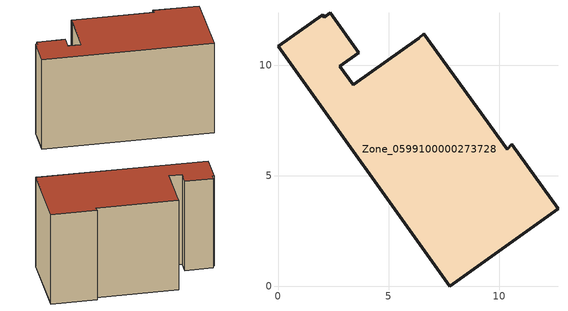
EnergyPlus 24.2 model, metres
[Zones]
Zone_0599100000273728
 floor ground (C_G): 6.6,11.42 10.36,6.19 10.57,6.42 12.66,3.5 7.77,0 0,10.85 2.02,12.29 2.08,12.17 2.36,12.37 3.64,10.57 2.79,9.96 3.4,9.11 6.36,11.23 z0
 wall outside (C_F): 3.4,9.11 2.79,9.96 3.64,10.57 2.36,12.37 2.08,12.17 2.02,12.29 0,10.85 7.77,0 12.66,3.5 10.57,6.42 10.36,6.19 6.6,11.42 6.36,11.23 3.4,9.11 z0:7.74
 roof outside (C_R): 10.36,6.19 6.6,11.42 6.36,11.23 3.4,9.11 2.79,9.96 3.64,10.57 2.36,12.37 2.08,12.17 2.02,12.29 0,10.85 7.77,0 12.66,3.5 10.57,6.42 z7.74
[BUILDING]
Pand.0599100000273728: North Axis=0; Terrain=City; Loads Convergence Tolerance Value=0.04; Temperature Convergence Tolerance Value=0.4; Solar Distribution=FullExterior; Maximum Number of Warmup Days=25; Minimum Number of Warmup Days=1
[Site:Location]
Rotterdam.The.Hague.AP_ZH_NLD Design_Conditions: Latitude=51.96; Longitude=4.45; Time Zone=1; Elevation=-4.5
[SITE:GROUNDTEMPERATURE:BUILDINGSURFACE]
18, 18, 18, 18, 18, 18, 18, 18, 18, 18, 18, 18
[MATERIAL] Thermal Absorptance=0.9; Solar Absorptance=0.7; Visible Absorptance=0.7
Name | Roughness | Thickness | Conductivity | Density | Specific Heat
G.TI.1975-1991 | MediumSmooth | 0.15 | 0.288461 | 540 | 1210
F.TI.1975-1991 | Rough | 0.3 | 0.230769 | 1920 | 840
R.TI.1975-1991 | MediumRough | 0.2 | 0.153846 | 1500 | 1000
[CONSTRUCTION]
C_G: G.TI.1975-1991
C_F: F.TI.1975-1991
C_R: R.TI.1975-1991
[ZONE]
Zone_0599100000273728: Type=1; Multiplier=1; Ceiling Height=Autocalculate; Volume=Autocalculate; Floor Area=autocalculate; Part of Total Floor Area=Yes
[ZONEINFILTRATION:DESIGNFLOWRATE]
Infil_Zone_0599100000273728: Zone or ZoneList or Space or SpaceList=Zone_0599100000273728; Schedule=AlwaysOn; Design Flow Rate Calculation Method=Flow/Area; Flow Rate per Floor Area=0.003; Constant Term Coefficient=1; Temperature Term Coefficient=0; Velocity Term Coefficient=0; Velocity Squared Term Coefficient=0
[HVACTEMPLATE:ZONE:IDEALLOADSAIRSYSTEM]
Zone_0599100000273728: Maximum Heating Supply Air Temperature=50; Minimum Cooling Supply Air Temperature=13; Maximum Heating Supply Air Humidity Ratio=0.0156; Minimum Cooling Supply Air Humidity Ratio=0.0077; Heating Limit=NoLimit; Cooling Limit=NoLimit; Dehumidification Control Type=ConstantSensibleHeatRatio; Cooling Sensible Heat Ratio=0.7; Dehumidification Setpoint=60; Humidification Control Type=None; Humidification Setpoint=30; Outdoor Air Method=None; Outdoor Air Flow Rate per Person=0.00944; Outdoor Air Flow Rate per Zone Floor Area=0; Outdoor Air Flow Rate per Zone=0; Demand Controlled Ventilation Type=None; Outdoor Air Economizer Type=NoEconomizer; Heat Recovery Type=None; Sensible Heat Recovery Effectiveness=0.7; Latent Heat Recovery Effectiveness=0.65
[ZONECONTROL:THERMOSTAT]
ThermostatControl_Zone_0599100000273728: Zone or ZoneList=Zone_0599100000273728; Control Type Schedule=DualSetpointControlType; Control 1=Thermostat_Zone_0599100000273728; Temperature Difference Between Cutout And Setpoint=0
[THERMOSTATSETPOINT:DUALSETPOINT]
Thermostat_Zone_0599100000273728: Heating Setpoint Temperature Schedule=HeatingSetpoint_Zone_0599100000273728; Cooling Setpoint Temperature Schedule=CoolingSetpoint_Zone_0599100000273728
[SCHEDULE:COMPACT]
HeatingSetpoint_Zone_0599100000273728: Through: 12/31, For: AllDays, Until: 24:00, 21
CoolingSetpoint_Zone_0599100000273728: Through: 12/31, For: AllDays, Until: 24:00, 24
DualSetpointControlType: Through: 12/31, For: AllDays, Until: 24:00, 4
AlwaysOn: Through: 12/31, For: AllDays, Until: 24:00, 1
